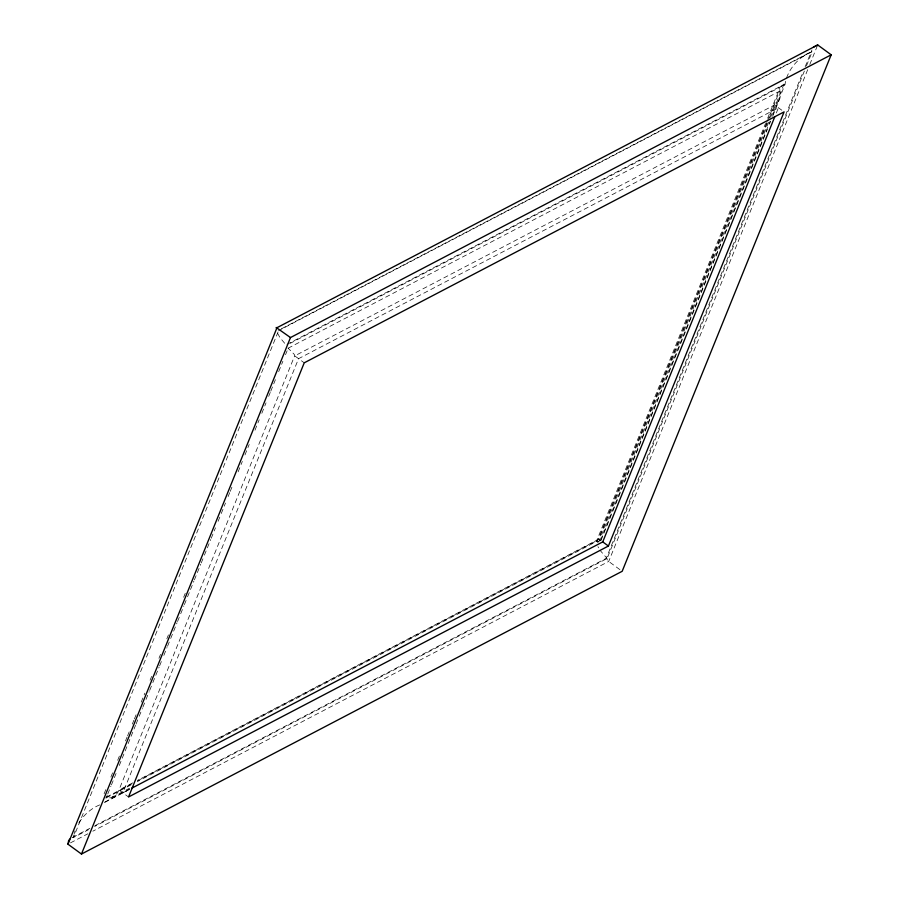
<?xml version="1.0" encoding="UTF-8"?>
<svg xmlns="http://www.w3.org/2000/svg" width="899" height="899" viewBox="0 0 899 899"><rect width="100%" height="100%" fill="white"/><g stroke="black" fill="none" stroke-linecap="round" stroke-linejoin="round"><path stroke-width="0.67" stroke-dasharray="4.5 3.37" d="M73.83 835.362L73.437 837.576L72.729 837.587M785.557 81.315L784.962 84.641L772.331 115.859M74.033 834.25L75.022 830.856M772.634 116.274L780.017 98.058C780.984 93.339 776.938 85.248 784.962 84.641L290.287 343.317M786.546 77.921C790.873 66.065 800.391 56.041 812.246 51.569L812.089 50.917M278.061 331.945L73.437 837.576L88.372 829.766M104.104 793.828L106.711 787.378M110.892 777.051L113.499 770.6M117.679 760.273L120.297 753.811M125.523 740.9L127.085 737.034M127.613 735.742L129.175 731.865M132.31 724.122L133.872 720.245M134.4 718.964L137.008 712.502M141.188 702.175L144.851 693.14M150.077 680.228L151.639 676.363M158.954 658.282L160.528 654.382M166.843 638.796L168.416 634.896M183.666 597.217L185.239 593.318M107.228 795.3L106.183 797.896L105.475 797.907M107.756 794.008L110.892 786.232M111.42 784.939L117.185 770.69M119.286 765.499L135.535 725.336M136.064 724.043L138.682 717.571M139.21 716.267L142.357 708.502M142.874 707.198L145.503 700.726M146.02 699.433L149.167 691.657M149.695 690.365L152.313 683.881M152.841 682.588L159.134 667.047M159.651 665.743L162.281 659.27M163.854 655.371L167.012 647.561M167.54 646.257L170.169 639.751M170.698 638.447L177.024 622.827M177.553 621.524L180.182 615.017M180.71 613.725L183.868 605.915M184.396 604.611L187.026 598.105M187.554 596.801L193.881 581.181M194.398 579.877L200.724 564.257M201.252 562.954L203.882 556.447M204.41 555.144L210.726 539.535M211.254 538.231L215.468 527.814M218.109 521.308L220.738 514.801M221.266 513.498L225.48 503.08M228.11 496.574L229.695 492.674M230.223 491.371L232.324 486.168M238.123 471.851L242.337 461.434M244.966 454.928L249.18 444.511M254.979 430.194L259.193 419.788M261.823 413.282L266.037 402.864M268.666 396.358L270.251 392.447M270.779 391.155L276.038 378.131M278.679 371.624L282.893 361.218M285.522 354.712L287.107 350.801M597.689 542.468L596.644 540.805L765.543 123.433M767.656 118.23L779.759 88.327M766.892 122.444L597.532 540.94L137.277 781.624M767.409 121.14L779.512 91.249L288.152 348.194L287.646 347.733M767.252 123.141L598.925 539.085L137.704 780.287M769.353 117.938L774.612 104.936L775.792 104.037A14.317 13.215 -28.6 0 0 778.736 100.643L780.017 98.058M598.655 542.198L770.038 118.69M770.567 117.387L784.76 82.315M600.701 539.962L770.229 121.062M600.903 540.659L767.375 129.299M769.477 124.084L770.533 121.489M776.343 112.937L778.444 107.734L298.569 358.679L122.882 792.839L129.096 789.58M619.928 569.651L608.702 561.437L606.218 558.369L803.021 72.044M805.122 66.841L811.966 49.939M804.358 71.066L607.106 558.504L94.586 826.518M806.459 65.863L812.246 51.569L278.589 330.641M807.695 69.672L608.702 561.437L92.844 831.193M809.808 64.47L817.708 44.95M78.797 823.012C83.865 814.73 91.574 807.92 100.722 804.504M596.644 540.805L598.88 541.726M606.218 558.369L607.106 558.504L600.543 550.907M131.052 784.883L106.183 797.896L110.791 797.829L115.645 794.862A14.317 13.215 -28.6 0 0 118.421 791.334L294.748 355.588A14.317 2.191 39.5 0 0 294.007 354.127L288.152 348.194M281.544 328.742L808.965 52.929M286.995 344.384L782.759 85.135M132.726 782.883L119.05 790.03L128.546 796.975M106.453 797.087L131.344 784.074M137.558 780.815L596.722 540.704M112.06 797.334L129.445 788.243M104.902 801.964L129.759 788.974M104.453 802.56L129.31 789.558M72.471 837.43L89.889 828.316M94.867 825.709L606.297 558.268M70.47 842.891L87.877 833.789M781.838 110.229L774.612 104.936L294.737 355.88L304.233 362.825M600.835 540.49L598.925 539.085L599.453 539.771A14.317 2.191 39.5 0 1 600.195 540.928M284.657 343.249L280.005 337.676L277.106 332.36M597.97 546.626L598.565 547.862"/><path stroke-width="1.35" d="M67.987 844.195L276.993 327.708L817.708 44.95L831.182 54.805L622.175 571.292L81.472 854.05L67.987 844.195L68.639 840.486M81.472 854.05L290.478 337.563L831.182 54.805M131.58 788.288L602.746 541.895L774.758 116.836M608.421 546.03L784.108 111.881L304.233 362.825L128.546 796.975L608.421 546.03L602.746 541.895M813.426 47.13L817.708 44.95M69.167 839.756L69.796 839.093M290.478 337.563L276.184 327.472L276.465 328.393"/></g></svg>
